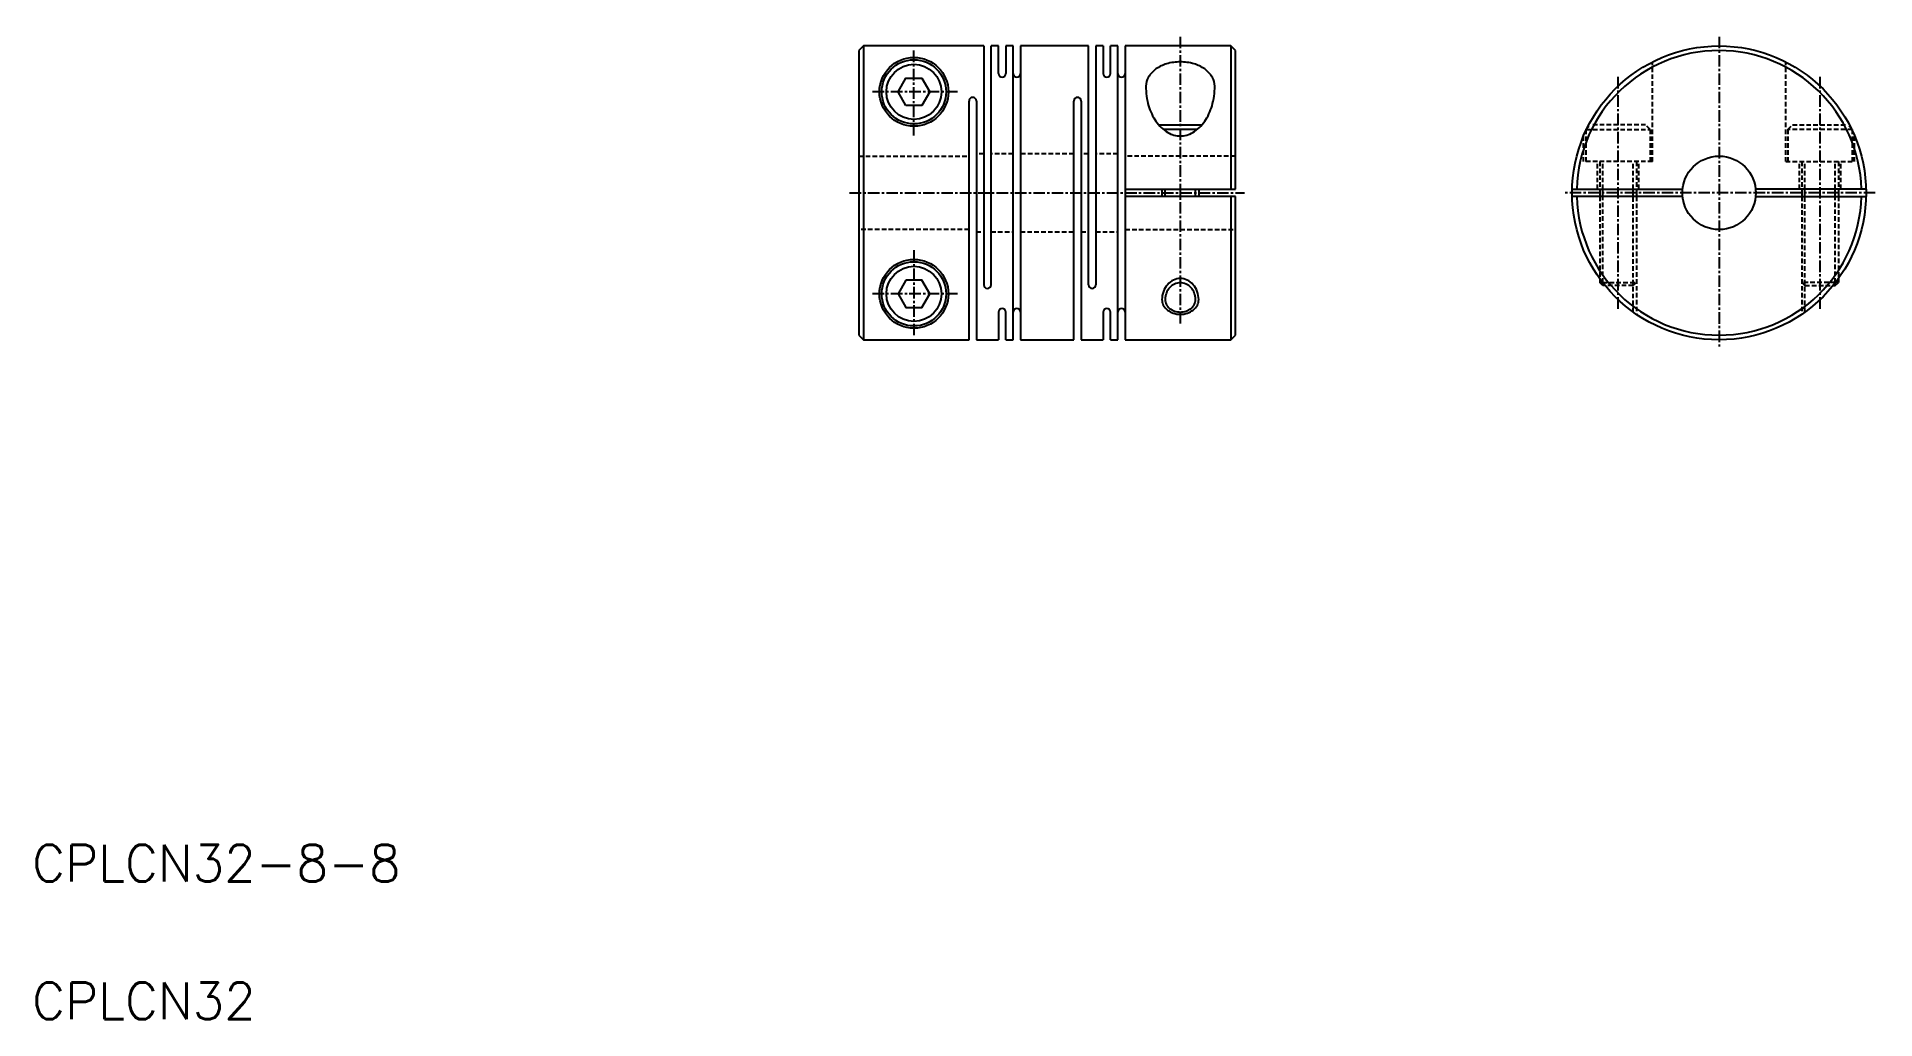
# Model space of a CAD drawing. Extents: x 11 to 211, y 10 to 117.
import ezdxf

# ---------------------------------------------------------------- set-up
doc = ezdxf.new("R2010")
doc.units = 0
doc.linetypes.add('CENTER', pattern=[2, 1.25, -0.25, 0.25, -0.25])
doc.linetypes.add('DASHED', pattern=[0.75, 0.5, -0.25])
doc.layers.get('0').update_dxf_attribs({"linetype": 'CONTINUOUS'})
doc.layers.add('CENTER', color=1, linetype='CENTER')
doc.styles.get("Standard").update_dxf_attribs({"font": 'txt.shx'})

msp = doc.modelspace()

# ---------------------------------------------------------------- linework, layer by layer
at = {"color": 7, "linetype": 'CONTINUOUS'}
for p, q in [((100.5, 116), (100, 115.5)), ((100, 115.5), (100, 84.5)), ((100.5, 116), (100.5, 84)), ((113.6, 116), (100.5, 116)), ((113.6, 116), (113.6, 90)), ((114.4, 90), (114.4, 116)), ((115.2, 116), (114.4, 116)), ((115.2, 113), (115.2, 116)), ((116, 116), (116, 113)), ((116.8, 116), (116, 116)), ((116.8, 84), (116.8, 116)), ((117.6, 116), (117.6, 84)), ((125, 116), (117.6, 116)), ((125, 90), (125, 116)), ((125.8, 116), (125.8, 90)), ((126.6, 116), (125.8, 116)), ((126.6, 116), (126.6, 113)), ((127.4, 113), (127.4, 116)), ((128.2, 116), (127.4, 116)), ((128.2, 84), (128.2, 116)), ((129, 116), (129, 84)), ((140.5, 116), (129, 116)), ((134.8, 116), (134.8, 116)), ((137.65, 116), (137.65, 116)), ((140.5, 116), (140.5, 100.4)), ((141, 115.5), (140.5, 116)), ((141, 100.4), (141, 115.5)), ((112, 84), (112, 110)), ((112.8, 110), (112.8, 84)), ((123.4, 84), (123.4, 110)), ((124.2, 110), (124.2, 84)), ((132.65, 107.4), (137.35, 107.4)), ((136.82, 106.9), (133.18, 106.9)), ((129, 100.4), (141, 100.4)), ((133, 100.4), (133, 99.6)), ((137, 100.4), (137, 99.6)), ((177.65, 100.4), (189.67, 100.4)), ((180.65, 100.4), (180.65, 99.6)), ((184.65, 100.4), (184.65, 99.6)), ((209.64, 100.4), (197.63, 100.4)), ((202.65, 100.4), (202.65, 99.6)), ((206.65, 100.4), (206.65, 99.6)), ((141, 99.6), (129, 99.6)), ((140.5, 99.6), (140.5, 84)), ((141, 84.5), (141, 99.6)), ((189.67, 99.6), (177.65, 99.6)), ((197.63, 99.6), (209.64, 99.6)), ((180.65, 90.67), (180.65, 90.25)), ((181, 89.9), (180.65, 90.25)), ((180.65, 90.25), (180.96, 90.25)), ((181, 89.9), (181, 90.2)), ((206.3, 89.9), (206.65, 90.25)), ((206.3, 89.9), (206.3, 90.2)), ((206.65, 90.25), (206.33, 90.25)), ((206.65, 90.67), (206.65, 90.25)), ((181.24, 89.9), (181, 89.9)), ((206.06, 89.9), (206.3, 89.9)), ((115.2, 87), (115.2, 84)), ((116, 84), (116, 87)), ((126.6, 87), (126.6, 84)), ((127.4, 84), (127.4, 87)), ((100, 84.5), (100.5, 84)), ((140.5, 84), (141, 84.5)), ((100.5, 84), (112, 84)), ((112.8, 84), (115.2, 84)), ((116, 84), (116.8, 84)), ((117.6, 84), (123.4, 84)), ((124.2, 84), (126.6, 84)), ((127.4, 84), (128.2, 84)), ((129, 84), (140.5, 84))]:
    msp.add_line(p, q, dxfattribs=at)
at = {"color": 3, "linetype": 'DASHED'}
for p, q in [((186.4, 103.4), (186.4, 114.26)), ((200.9, 103.4), (200.9, 114.26)), ((178.9, 103.4), (178.9, 106.2)), ((179.15, 106.9), (179.65, 107.4)), ((179.15, 106.9), (186.15, 106.9)), ((179.15, 106.9), (179.15, 103.4)), ((185.65, 107.4), (179.65, 107.4)), ((186.15, 106.9), (185.65, 107.4)), ((186.15, 106.9), (186.15, 103.4)), ((201.15, 106.9), (201.65, 107.4)), ((208.15, 106.9), (201.15, 106.9)), ((201.15, 106.9), (201.15, 103.4)), ((201.65, 107.4), (207.65, 107.4)), ((208.15, 106.9), (207.65, 107.4)), ((208.15, 106.9), (208.15, 103.4)), ((208.4, 103.4), (208.4, 106.2)), ((113.6, 104.25), (112.8, 104.25)), ((116.8, 104.25), (114.4, 104.25)), ((123.4, 104.25), (117.6, 104.25)), ((125, 104.25), (124.2, 104.25)), ((128.2, 104.25), (125.8, 104.25)), ((100, 104), (112, 104)), ((141, 104), (129, 104)), ((186.4, 103.4), (178.9, 103.4)), ((180.4, 100.4), (180.4, 103.4)), ((180.65, 103.4), (180.65, 100.4)), ((181, 100.4), (181, 103.4)), ((184.3, 100.4), (184.3, 103.4)), ((184.65, 103.4), (184.65, 100.4)), ((184.9, 100.4), (184.9, 103.4)), ((200.9, 103.4), (208.4, 103.4)), ((202.4, 100.4), (202.4, 103.4)), ((202.65, 103.4), (202.65, 100.4)), ((203, 100.4), (203, 103.4)), ((206.3, 100.4), (206.3, 103.4)), ((206.65, 103.4), (206.65, 100.4)), ((206.9, 100.4), (206.9, 103.4)), ((180.65, 99.6), (180.65, 90.67)), ((181, 90.2), (181, 99.6)), ((184.3, 87.02), (184.3, 99.6)), ((184.65, 99.6), (184.65, 86.77)), ((202.65, 99.6), (202.65, 86.77)), ((203, 87.02), (203, 99.6)), ((206.3, 90.2), (206.3, 99.6)), ((206.65, 99.6), (206.65, 90.67)), ((112, 96), (100, 96)), ((112.8, 95.75), (113.6, 95.75)), ((114.4, 95.75), (116.8, 95.75)), ((117.6, 95.75), (123.4, 95.75)), ((124.2, 95.75), (125, 95.75)), ((125.8, 95.75), (128.2, 95.75)), ((129, 96), (141, 96)), ((180.96, 90.25), (184.65, 90.25)), ((184.65, 90.25), (184.3, 89.9)), ((206.33, 90.25), (202.65, 90.25)), ((202.65, 90.25), (203, 89.9)), ((184.3, 89.9), (181.24, 89.9)), ((203, 89.9), (206.06, 89.9))]:
    msp.add_line(p, q, dxfattribs=at)
at = {"color": 3, "linetype": 'CONTINUOUS'}
for p, q in [((133.35, 99.6), (133.35, 100.4)), ((136.65, 99.6), (136.65, 100.4)), ((181, 99.6), (181, 100.4)), ((184.3, 99.6), (184.3, 100.4)), ((203, 99.6), (203, 100.4)), ((206.3, 99.6), (206.3, 100.4))]:
    msp.add_line(p, q, dxfattribs=at)
at = {"color": 7, "linetype": 'CONTINUOUS'}
for points in [[(135, 114.26, 0.071161), (133.51, 114.05, 0.082685), (132.35, 113.49, 0.106781), (131.51, 112.58, 0.133569), (131.25, 111.62, 0.133569)], [(138.75, 111.62, 0.133569), (138.49, 112.58, 0.106781), (137.65, 113.49, 0.082685), (136.49, 114.05, 0.071161), (135, 114.26, 0.071161)], [(131.25, 111.62, 0.0699), (131.55, 109.47, 0.081727), (132.35, 107.79, 0.106927), (133.64, 106.57, 0.135668), (135, 106.2, 0.135668)], [(135, 106.2, 0.135668), (136.36, 106.57, 0.106927), (137.65, 107.79, 0.081727), (138.45, 109.47, 0.0699), (138.75, 111.62, 0.0699)], [(135, 90.2, 0.107666), (134.38, 90.07, 0.10183), (133.83, 89.67, 0.094535), (133.48, 89.09, 0.089952), (133.35, 88.38, 0.089952)], [(136.65, 88.38, 0.089952), (136.52, 89.09, 0.094535), (136.17, 89.67, 0.10183), (135.62, 90.07, 0.107666), (135, 90.2, 0.107666)], [(133.35, 88.38, 0.116591), (133.47, 87.87, 0.104239), (133.83, 87.42, 0.090494), (134.36, 87.12, 0.082708), (135, 87.02, 0.082708)], [(135, 87.02, 0.082708), (135.64, 87.12, 0.090494), (136.17, 87.42, 0.104239), (136.53, 87.87, 0.116591), (136.65, 88.38, 0.116591)]]:
    msp.add_lwpolyline(points, format="xyb", dxfattribs=at)
for points in [[(105.13, 109.5), (104.27, 111), (105.13, 112.5), (106.87, 112.5), (107.73, 111), (106.87, 109.5)], [(105.13, 90.5), (104.27, 89), (105.13, 87.5), (106.87, 87.5), (107.73, 89), (106.87, 90.5)]]:
    msp.add_lwpolyline(points, close=True, dxfattribs=at)
at = {"color": 3, "linetype": 'CONTINUOUS'}
for points in [[(135, 90.67, 0.111236), (134.25, 90.5, 0.102889), (133.59, 90, 0.092934), (133.16, 89.27, 0.086941), (133, 88.38, 0.086941)], [(137, 88.38, 0.086941), (136.84, 89.27, 0.092934), (136.41, 90, 0.102889), (135.75, 90.5, 0.111236), (135, 90.67, 0.111236)], [(133, 88.38, 0.11938), (133.14, 87.78, 0.104832), (133.59, 87.24, 0.089213), (134.22, 86.9, 0.080627), (135, 86.77, 0.080627)], [(135, 86.77, 0.080627), (135.78, 86.9, 0.089213), (136.41, 87.24, 0.104832), (136.86, 87.78, 0.11938), (137, 88.38, 0.11938)]]:
    msp.add_lwpolyline(points, format="xyb", dxfattribs=at)
at = {"color": 7, "linetype": 'CONTINUOUS'}
for centre, radius in [((106, 111), 3.75), ((106, 111), 3.5), ((193.65, 100), 16), ((106, 111), 3), ((193.65, 100), 4), ((106, 89), 3.75), ((106, 89), 3.5), ((106, 89), 3)]:
    msp.add_circle(centre, radius, dxfattribs=at)
for centre, radius, start, end in [((193.65, 100), 15.5, 1.4788, 178.5212), ((115.6, 113), 0.4, 180, 0), ((117.2, 113), 0.4, 180, 0), ((127, 113), 0.4, 180, 0), ((128.6, 113), 0.4, 180, 0), ((112.4, 110), 0.4, 0, 180), ((123.8, 110), 0.4, 0, 180), ((193.65, 100), 15.5, 181.4788, 358.5212), ((114, 90), 0.4, 180, 0), ((125.4, 90), 0.4, 180, 0), ((115.6, 87), 0.4, 0, 180), ((117.2, 87), 0.4, 0, 180), ((127, 87), 0.4, 0, 180), ((128.6, 87), 0.4, 0, 180)]:
    msp.add_arc(centre, radius, start, end, dxfattribs=at)
at = {"layer": 'CENTER', "color": 1, "linetype": 'CENTER'}
for p, q in [((135, 117), (135, 85.77)), ((193.65, 117), (193.65, 83)), ((106, 106.25), (106, 115.75)), ((182.65, 87.38), (182.65, 112.62)), ((204.65, 87.38), (204.65, 112.62)), ((110.75, 111), (101.25, 111)), ((99, 100), (142, 100)), ((210.65, 100), (176.65, 100)), ((106, 93.75), (106, 84.25)), ((110.75, 89), (101.25, 89))]:
    msp.add_line(p, q, dxfattribs=at)

# ---------------------------------------------------------------- texts
at = {"color": 7, "linetype": 'CONTINUOUS'}
for s, p in [('CPLCN32-8-8', (10, 25)), ('CPLCN32', (10, 10))]:
    msp.add_text(s, height=4, dxfattribs=at).set_placement(p)

doc.saveas('drawing.dxf')
